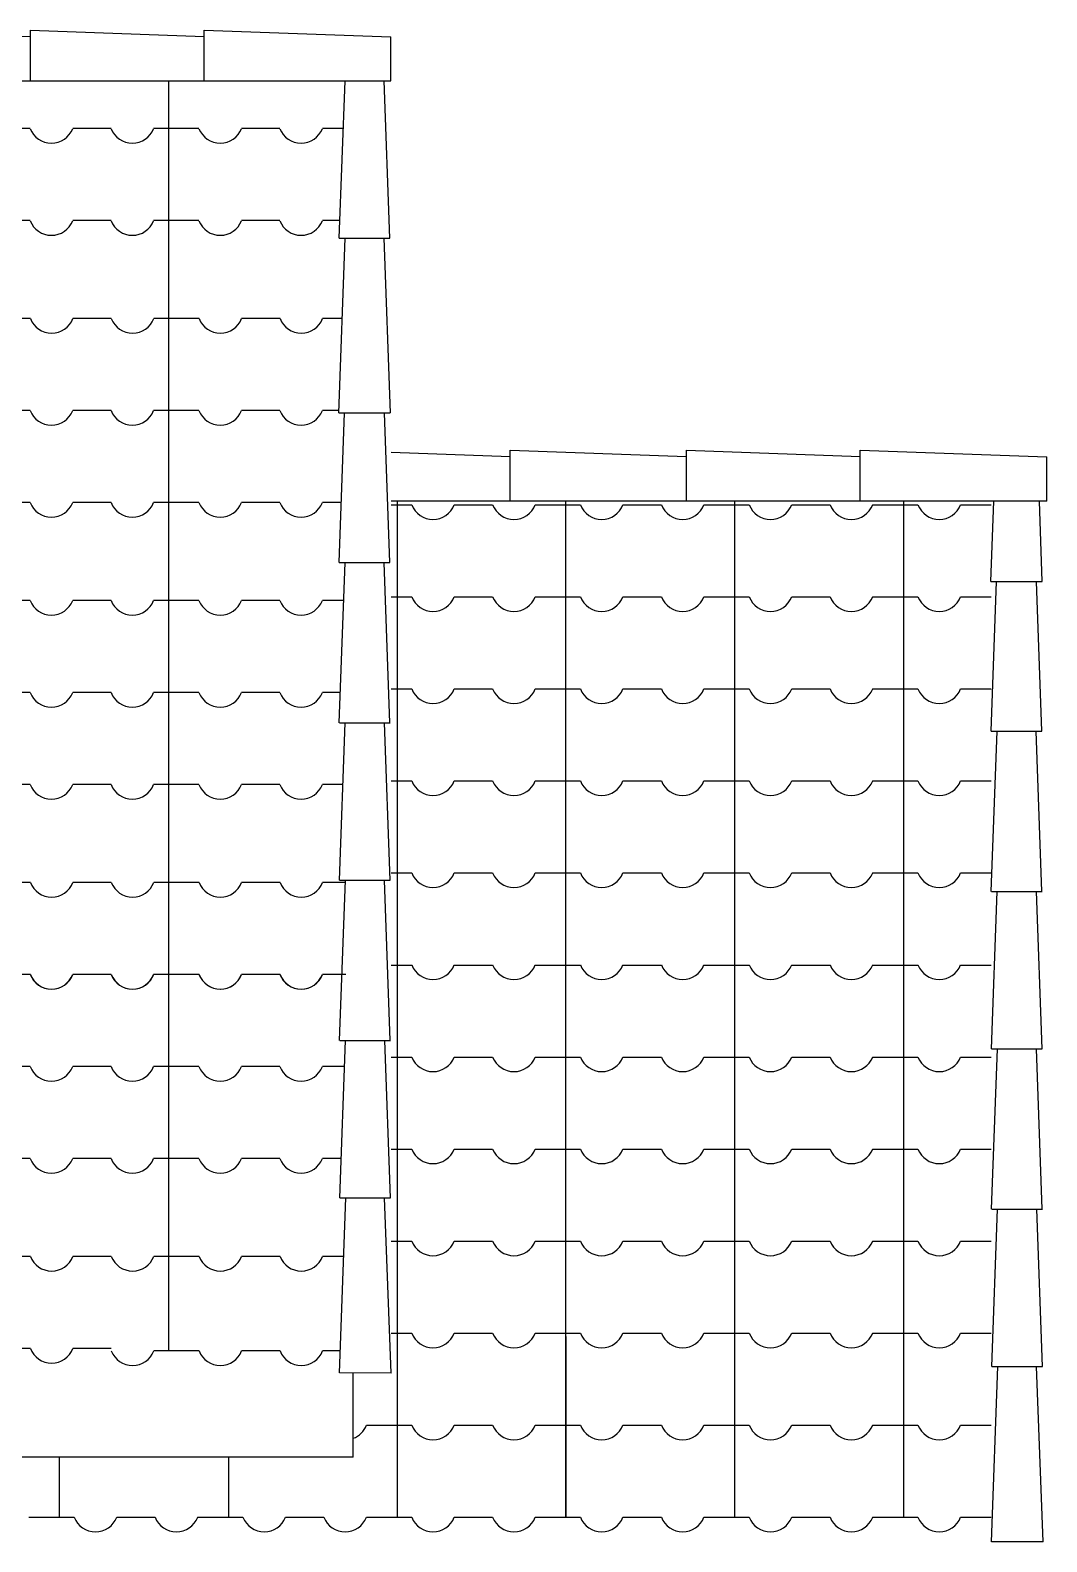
# Model space of a CAD drawing. Extents: x 374.2 to 444.1, y -26.3 to 30.2.
# Drawn here: x 413.057 to 414.382, y -21.102 to -19.131 of the extents above; entities that cross this region are included whole.
import ezdxf

# ---------------------------------------------------------------- set-up
doc = ezdxf.new("R2010")
doc.units = 0
doc.header["$LTSCALE"] = 20
doc.header["$MEASUREMENT"] = 0
for name, color, linetype in [('CORTE', 244, 'CONTINUOUS'), ('JANELA', 5, 'CONTINUOUS'), ('TELHADO', 30, 'CONTINUOUS'), ('VISTAL', 30, 'CONTINUOUS'), ('VISTAP', 244, 'CONTINUOUS')]:
    doc.layers.add(name, color=color, linetype=linetype)

msp = doc.modelspace()

# ---------------------------------------------------------------- linework, layer by layer
at = {"layer": 'CORTE', "color": 1, "linetype": 'Continuous'}
for p, q in [((413.2368, -19.1971), (413.2368, -19.6269)), ((413.0566, -19.2593), (413.0168, -19.2593)), ((413.1622, -19.2593), (413.112, -19.2593)), ((413.2368, -19.2593), (413.2175, -19.2593)), ((413.2766, -19.2593), (413.2368, -19.2593)), ((413.2766, -19.2593), (413.2368, -19.2593)), ((413.3822, -19.2593), (413.332, -19.2593)), ((413.4568, -19.2593), (413.4375, -19.2593)), ((413.4647, -19.2593), (413.4568, -19.2593)), ((413.0566, -19.3793), (413.0168, -19.3793)), ((413.1622, -19.3793), (413.112, -19.3793)), ((413.2368, -19.3793), (413.2175, -19.3793)), ((413.2766, -19.3793), (413.2368, -19.3793)), ((413.2766, -19.3793), (413.2368, -19.3793)), ((413.3822, -19.3793), (413.332, -19.3793)), ((413.4568, -19.3793), (413.4375, -19.3793)), ((413.4604, -19.3793), (413.4568, -19.3793)), ((413.0568, -19.5069), (413.017, -19.5069)), ((413.1623, -19.5069), (413.1122, -19.5069)), ((413.237, -19.5069), (413.2177, -19.5069)), ((413.2768, -19.5069), (413.237, -19.5069)), ((413.2768, -19.5069), (413.237, -19.5069)), ((413.3823, -19.5069), (413.3322, -19.5069)), ((413.457, -19.5069), (413.4377, -19.5069)), ((413.4633, -19.5069), (413.457, -19.5069)), ((413.0566, -19.6269), (413.0168, -19.6269)), ((413.0566, -19.6269), (413.0168, -19.6269)), ((413.0566, -19.6269), (413.0168, -19.6269)), ((413.0566, -19.6269), (413.0168, -19.6269)), ((413.0566, -19.6269), (413.0168, -19.6269)), ((413.1622, -19.6269), (413.112, -19.6269)), ((413.1622, -19.6269), (413.112, -19.6269)), ((413.1622, -19.6269), (413.112, -19.6269)), ((413.2368, -19.6269), (413.2175, -19.6269)), ((413.2368, -19.6269), (413.2175, -19.6269)), ((413.2368, -19.6269), (413.2368, -20.3622)), ((413.2766, -19.6269), (413.2368, -19.6269)), ((413.2766, -19.6269), (413.2368, -19.6269)), ((413.3822, -19.6269), (413.332, -19.6269)), ((413.3822, -19.6269), (413.332, -19.6269)), ((413.4568, -19.6269), (413.4375, -19.6269)), ((413.4568, -19.6269), (413.4375, -19.6269)), ((413.459, -19.6269), (413.4568, -19.6269)), ((413.459, -19.6269), (413.4568, -19.6269)), ((413.459, -19.6269), (413.4568, -19.6269)), ((413.459, -19.6269), (413.4568, -19.6269)), ((413.459, -19.6269), (413.4568, -19.6269)), ((413.0566, -19.7469), (413.0168, -19.7469)), ((413.2368, -19.7469), (413.2175, -19.7469)), ((413.2766, -19.7469), (413.2368, -19.7469)), ((413.3822, -19.7469), (413.332, -19.7469)), ((413.4568, -19.7469), (413.4375, -19.7469)), ((413.4623, -19.7469), (413.4568, -19.7469)), ((413.0566, -19.8745), (413.0168, -19.8745)), ((413.0566, -19.8745), (413.0168, -19.8745)), ((413.1622, -19.8745), (413.112, -19.8745)), ((413.1622, -19.8745), (413.112, -19.8745)), ((413.2368, -19.8745), (413.2175, -19.8745)), ((413.2368, -19.8745), (413.2175, -19.8745)), ((413.2766, -19.8745), (413.2368, -19.8745)), ((413.2766, -19.8745), (413.2368, -19.8745)), ((413.3822, -19.8745), (413.332, -19.8745)), ((413.3822, -19.8745), (413.332, -19.8745)), ((413.4568, -19.8745), (413.4375, -19.8745)), ((413.4568, -19.8745), (413.4375, -19.8745)), ((413.4568, -19.8745), (413.4375, -19.8745)), ((413.4568, -19.8745), (413.4375, -19.8745)), ((413.4653, -19.8745), (413.4568, -19.8745)), ((413.4653, -19.8745), (413.4568, -19.8745)), ((413.4653, -19.8745), (413.4568, -19.8745)), ((413.0566, -19.9945), (413.0168, -19.9945)), ((413.1622, -19.9945), (413.112, -19.9945)), ((413.2368, -19.9945), (413.2175, -19.9945)), ((413.2766, -19.9945), (413.2368, -19.9945)), ((413.3822, -19.9945), (413.332, -19.9945)), ((413.4568, -19.9945), (413.4375, -19.9945)), ((413.4568, -19.9945), (413.4375, -19.9945)), ((413.461, -19.9945), (413.4568, -19.9945)), ((413.0566, -20.1145), (413.0168, -20.1145)), ((413.1622, -20.1145), (413.112, -20.1145)), ((413.2368, -20.1145), (413.2175, -20.1145)), ((413.2766, -20.1145), (413.2368, -20.1145)), ((413.3822, -20.1145), (413.332, -20.1145)), ((413.4568, -20.1145), (413.4375, -20.1145)), ((413.4568, -20.1145), (413.4375, -20.1145)), ((413.4645, -20.1145), (413.4568, -20.1145)), ((413.0568, -20.2422), (413.017, -20.2422)), ((413.1623, -20.2422), (413.1122, -20.2422)), ((413.237, -20.2422), (413.2177, -20.2422)), ((413.2768, -20.2422), (413.237, -20.2422)), ((413.3823, -20.2422), (413.3322, -20.2422)), ((413.457, -20.2422), (413.4377, -20.2422)), ((413.457, -20.2422), (413.4377, -20.2422)), ((413.4674, -20.2422), (413.457, -20.2422)), ((413.0566, -20.3622), (413.0168, -20.3622)), ((413.0568, -20.3622), (413.017, -20.3622)), ((413.1622, -20.3622), (413.112, -20.3622)), ((413.1623, -20.3622), (413.1122, -20.3622)), ((413.2368, -20.3622), (413.2175, -20.3622)), ((413.237, -20.3622), (413.2177, -20.3622)), ((413.2766, -20.3622), (413.2368, -20.3622)), ((413.2368, -20.3622), (413.2368, -20.8498)), ((413.2768, -20.3622), (413.237, -20.3622)), ((413.3822, -20.3622), (413.332, -20.3622)), ((413.3823, -20.3622), (413.3322, -20.3622)), ((413.4568, -20.3622), (413.4375, -20.3622)), ((413.4568, -20.3622), (413.4375, -20.3622)), ((413.457, -20.3622), (413.4377, -20.3622)), ((413.457, -20.3622), (413.4377, -20.3622)), ((413.4679, -20.3622), (413.4568, -20.3622)), ((413.4631, -20.3622), (413.457, -20.3622)), ((413.2368, -20.45), (413.2368, -20.8529)), ((413.0566, -20.4822), (413.0168, -20.4822)), ((413.1622, -20.4822), (413.112, -20.4822)), ((413.2368, -20.4822), (413.2175, -20.4822)), ((413.2766, -20.4822), (413.2368, -20.4822)), ((413.3822, -20.4822), (413.332, -20.4822)), ((413.4568, -20.4822), (413.4375, -20.4822)), ((413.4568, -20.4822), (413.4375, -20.4822)), ((413.4666, -20.4822), (413.4568, -20.4822)), ((413.0566, -20.6022), (413.0168, -20.6022)), ((413.1622, -20.6022), (413.112, -20.6022)), ((413.2368, -20.6022), (413.2175, -20.6022)), ((413.2766, -20.6022), (413.2368, -20.6022)), ((413.3822, -20.6022), (413.332, -20.6022)), ((413.4568, -20.6022), (413.4375, -20.6022)), ((413.4568, -20.6022), (413.4375, -20.6022)), ((413.4623, -20.6022), (413.4568, -20.6022)), ((413.0568, -20.7298), (413.017, -20.7298)), ((413.1623, -20.7298), (413.1122, -20.7298)), ((413.237, -20.7298), (413.2177, -20.7298)), ((413.2768, -20.7298), (413.237, -20.7298)), ((413.3823, -20.7298), (413.3322, -20.7298)), ((413.457, -20.7298), (413.4377, -20.7298)), ((413.457, -20.7298), (413.4377, -20.7298)), ((413.4652, -20.7298), (413.457, -20.7298)), ((413.0568, -20.8498), (413.017, -20.8498)), ((413.1623, -20.8498), (413.1122, -20.8498)), ((413.237, -20.8529), (413.2177, -20.8529)), ((413.2768, -20.8529), (413.237, -20.8529)), ((413.3823, -20.8529), (413.3322, -20.8529)), ((413.457, -20.8529), (413.4377, -20.8529)), ((413.457, -20.8529), (413.4377, -20.8529)), ((413.4608, -20.8529), (413.457, -20.8529))]:
    msp.add_line(p, q, dxfattribs=at)
at = {"layer": 'CORTE', "color": 244, "linetype": 'Continuous'}
for p, q in [((413.527, -19.7498), (413.5347, -19.7498)), ((413.5347, -19.7498), (413.554, -19.7498)), ((413.6094, -19.7498), (413.6595, -19.7498)), ((413.7149, -19.7498), (413.7549, -19.7498)), ((413.7547, -19.7498), (413.774, -19.7498)), ((413.8294, -19.7498), (413.8795, -19.7498)), ((413.9349, -19.7498), (413.9747, -19.7498)), ((413.9747, -19.7498), (413.994, -19.7498)), ((414.0494, -19.7498), (414.0995, -19.7498)), ((414.1549, -19.7498), (414.1947, -19.7498)), ((414.1947, -19.7498), (414.214, -19.7498)), ((413.527, -19.8698), (413.5347, -19.8698)), ((413.5347, -19.8698), (413.554, -19.8698)), ((413.6094, -19.8698), (413.6595, -19.8698)), ((413.7149, -19.8698), (413.7549, -19.8698)), ((413.7547, -19.8698), (413.774, -19.8698)), ((413.8294, -19.8698), (413.8795, -19.8698)), ((413.9349, -19.8698), (413.9747, -19.8698)), ((413.9747, -19.8698), (413.994, -19.8698)), ((414.0494, -19.8698), (414.0995, -19.8698)), ((414.1549, -19.8698), (414.1947, -19.8698)), ((414.1947, -19.8698), (414.214, -19.8698)), ((413.527, -19.9898), (413.5347, -19.9898)), ((413.5347, -19.9898), (413.554, -19.9898)), ((413.6094, -19.9898), (413.6595, -19.9898)), ((413.7149, -19.9898), (413.7549, -19.9898)), ((413.7547, -19.9898), (413.774, -19.9898)), ((413.8294, -19.9898), (413.8795, -19.9898)), ((413.9349, -19.9898), (413.9747, -19.9898)), ((413.9747, -19.9898), (413.994, -19.9898)), ((414.0494, -19.9898), (414.0995, -19.9898)), ((414.1549, -19.9898), (414.1947, -19.9898)), ((414.1947, -19.9898), (414.214, -19.9898)), ((413.527, -20.1098), (413.5347, -20.1098)), ((413.5347, -20.1098), (413.554, -20.1098)), ((413.6094, -20.1098), (413.6595, -20.1098)), ((413.7149, -20.1098), (413.7549, -20.1098)), ((413.7547, -20.1098), (413.774, -20.1098)), ((413.8294, -20.1098), (413.8795, -20.1098)), ((413.9349, -20.1098), (413.9747, -20.1098)), ((413.9747, -20.1098), (413.994, -20.1098)), ((414.0494, -20.1098), (414.0995, -20.1098)), ((414.1549, -20.1098), (414.1947, -20.1098)), ((414.1947, -20.1098), (414.214, -20.1098)), ((413.527, -20.2298), (413.5347, -20.2298)), ((413.5347, -20.2298), (413.554, -20.2298)), ((413.6094, -20.2298), (413.6595, -20.2298)), ((413.7149, -20.2298), (413.7549, -20.2298)), ((413.7547, -20.2298), (413.774, -20.2298)), ((413.8294, -20.2298), (413.8795, -20.2298)), ((413.9349, -20.2298), (413.9747, -20.2298)), ((413.9747, -20.2298), (413.994, -20.2298)), ((414.0494, -20.2298), (414.0995, -20.2298)), ((414.1549, -20.2298), (414.1947, -20.2298)), ((414.1947, -20.2298), (414.214, -20.2298)), ((413.527, -20.3498), (413.5347, -20.3498)), ((413.5347, -20.3498), (413.554, -20.3498)), ((413.6094, -20.3498), (413.6595, -20.3498)), ((413.7149, -20.3498), (413.7549, -20.3498)), ((413.7547, -20.3498), (413.774, -20.3498)), ((413.8294, -20.3498), (413.8795, -20.3498)), ((413.9349, -20.3498), (413.9747, -20.3498)), ((413.9747, -20.3498), (413.994, -20.3498)), ((414.0494, -20.3498), (414.0995, -20.3498)), ((414.1549, -20.3498), (414.1947, -20.3498)), ((414.1947, -20.3498), (414.214, -20.3498)), ((413.527, -20.4698), (413.5347, -20.4698)), ((413.5347, -20.4698), (413.554, -20.4698)), ((413.6094, -20.4698), (413.6595, -20.4698)), ((413.7149, -20.4698), (413.7549, -20.4698)), ((413.7547, -20.4698), (413.774, -20.4698)), ((413.8294, -20.4698), (413.8795, -20.4698)), ((413.9349, -20.4698), (413.9747, -20.4698)), ((413.9747, -20.4698), (413.994, -20.4698)), ((414.0494, -20.4698), (414.0995, -20.4698)), ((414.1549, -20.4698), (414.1947, -20.4698)), ((414.1947, -20.4698), (414.214, -20.4698)), ((413.527, -20.5898), (413.5347, -20.5898)), ((413.5347, -20.5898), (413.554, -20.5898)), ((413.6094, -20.5898), (413.6595, -20.5898)), ((413.7149, -20.5898), (413.7549, -20.5898)), ((413.7547, -20.5898), (413.774, -20.5898)), ((413.8294, -20.5898), (413.8795, -20.5898)), ((413.9349, -20.5898), (413.9747, -20.5898)), ((413.9747, -20.5898), (413.994, -20.5898)), ((414.0494, -20.5898), (414.0995, -20.5898)), ((414.1549, -20.5898), (414.1947, -20.5898)), ((414.1947, -20.5898), (414.214, -20.5898)), ((413.527, -20.7098), (413.5347, -20.7098)), ((413.5347, -20.7098), (413.554, -20.7098)), ((413.6094, -20.7098), (413.6595, -20.7098)), ((413.7149, -20.7098), (413.7549, -20.7098)), ((413.7547, -20.7098), (413.774, -20.7098)), ((413.8294, -20.7098), (413.8795, -20.7098)), ((413.9349, -20.7098), (413.9747, -20.7098)), ((413.9747, -20.7098), (413.994, -20.7098)), ((414.0494, -20.7098), (414.0995, -20.7098)), ((414.1549, -20.7098), (414.1947, -20.7098)), ((414.1947, -20.7098), (414.214, -20.7098)), ((413.527, -20.8298), (413.5347, -20.8298)), ((413.5347, -20.8298), (413.554, -20.8298)), ((413.6094, -20.8298), (413.6595, -20.8298)), ((413.7149, -20.8298), (413.7549, -20.8298)), ((413.7547, -20.8298), (413.774, -20.8298)), ((413.8294, -20.8298), (413.8795, -20.8298)), ((413.9349, -20.8298), (413.9747, -20.8298)), ((413.9747, -20.8298), (413.994, -20.8298)), ((414.0494, -20.8298), (414.0995, -20.8298)), ((414.1549, -20.8298), (414.1947, -20.8298)), ((414.1947, -20.8298), (414.214, -20.8298)), ((413.7549, -20.834), (413.7549, -21.0698)), ((413.7549, -20.834), (413.7549, -20.9422)), ((413.4949, -20.9498), (413.5347, -20.9498)), ((413.5347, -20.9498), (413.554, -20.9498)), ((413.6094, -20.9498), (413.6595, -20.9498)), ((413.7149, -20.9498), (413.7549, -20.9498)), ((413.7547, -20.9498), (413.774, -20.9498)), ((413.8294, -20.9498), (413.8795, -20.9498)), ((413.9349, -20.9498), (413.9747, -20.9498)), ((413.9747, -20.9498), (413.994, -20.9498)), ((414.0494, -20.9498), (414.0995, -20.9498)), ((414.1549, -20.9498), (414.1947, -20.9498)), ((414.1947, -20.9498), (414.214, -20.9498)), ((413.0549, -21.0698), (413.0949, -21.0698)), ((413.0947, -21.0698), (413.114, -21.0698)), ((413.1694, -21.0698), (413.2195, -21.0698)), ((413.2749, -21.0698), (413.3147, -21.0698)), ((413.3147, -21.0698), (413.334, -21.0698)), ((413.3894, -21.0698), (413.4395, -21.0698)), ((413.4949, -21.0698), (413.5347, -21.0698)), ((413.5347, -21.0698), (413.554, -21.0698)), ((413.6094, -21.0698), (413.6595, -21.0698)), ((413.7149, -21.0698), (413.7549, -21.0698)), ((413.7547, -21.0698), (413.774, -21.0698)), ((413.8294, -21.0698), (413.8795, -21.0698)), ((413.9349, -21.0698), (413.9747, -21.0698)), ((413.9747, -21.0698), (413.994, -21.0698)), ((414.0494, -21.0698), (414.0995, -21.0698)), ((414.1549, -21.0698), (414.1947, -21.0698)), ((414.1947, -21.0698), (414.214, -21.0698))]:
    msp.add_line(p, q, dxfattribs=at)
at = {"layer": 'CORTE', "color": 1, "linetype": 'Continuous'}
for centre in [(413.0843, -19.2487), (413.1898, -19.2487), (413.3043, -19.2487), (413.4098, -19.2487), (413.0843, -19.3687), (413.1898, -19.3687), (413.3043, -19.3687), (413.4098, -19.3687), (413.0845, -19.4963), (413.19, -19.4963), (413.3045, -19.4963), (413.41, -19.4963), (413.0843, -19.6163), (413.0843, -19.6163), (413.0843, -19.6163), (413.1898, -19.6163), (413.1898, -19.6163), (413.1898, -19.6163), (413.3043, -19.6163), (413.3043, -19.6163), (413.4098, -19.6163), (413.4098, -19.6163), (413.0843, -19.7363), (413.1898, -19.7363), (413.3043, -19.7363), (413.4098, -19.7363), (413.0843, -19.8639), (413.0843, -19.8639), (413.1898, -19.8639), (413.1898, -19.8639), (413.3043, -19.8639), (413.3043, -19.8639), (413.4098, -19.8639), (413.4098, -19.8639), (413.0843, -19.9839), (413.1898, -19.9839), (413.3043, -19.9839), (413.4098, -19.9839), (413.0843, -20.1039), (413.1898, -20.1039), (413.3043, -20.1039), (413.4098, -20.1039), (413.0845, -20.2315), (413.19, -20.2315), (413.3045, -20.2315), (413.41, -20.2315), (413.0843, -20.3515), (413.0845, -20.3515), (413.1898, -20.3515), (413.19, -20.3515), (413.3043, -20.3515), (413.3045, -20.3515), (413.4098, -20.3515), (413.41, -20.3515), (413.0843, -20.4715), (413.1898, -20.4715), (413.3043, -20.4715), (413.4098, -20.4715), (413.0843, -20.5915), (413.1898, -20.5915), (413.3043, -20.5915), (413.4098, -20.5915), (413.0845, -20.7191), (413.19, -20.7191), (413.3045, -20.7191), (413.41, -20.7191), (413.0845, -20.8391), (413.19, -20.8422), (413.3045, -20.8422), (413.41, -20.8422)]:
    msp.add_arc(centre, 0.0297, 201.0517, 338.9483, dxfattribs=at)
at = {"layer": 'CORTE', "color": 244, "linetype": 'Continuous'}
for centre, start in [((413.5817, -19.7391), 201.0517), ((413.6872, -19.7391), 201.0517), ((413.8017, -19.7391), 201.0517), ((413.9072, -19.7391), 201.0517), ((414.0217, -19.7391), 201.0517), ((414.1272, -19.7391), 201.0517), ((414.2417, -19.7391), 201.0517), ((413.5817, -19.8591), 201.0517), ((413.6872, -19.8591), 201.0517), ((413.8017, -19.8591), 201.0517), ((413.9072, -19.8591), 201.0517), ((414.0217, -19.8591), 201.0517), ((414.1272, -19.8591), 201.0517), ((414.2417, -19.8591), 201.0517), ((413.5817, -19.9791), 201.0517), ((413.6872, -19.9791), 201.0517), ((413.8017, -19.9791), 201.0517), ((413.9072, -19.9791), 201.0517), ((414.0217, -19.9791), 201.0517), ((414.1272, -19.9791), 201.0517), ((414.2417, -19.9791), 201.0517), ((413.5817, -20.0991), 201.0517), ((413.6872, -20.0991), 201.0517), ((413.8017, -20.0991), 201.0517), ((413.9072, -20.0991), 201.0517), ((414.0217, -20.0991), 201.0517), ((414.1272, -20.0991), 201.0517), ((414.2417, -20.0991), 201.0517), ((413.5817, -20.2191), 201.0517), ((413.6872, -20.2191), 201.0517), ((413.8017, -20.2191), 201.0517), ((413.9072, -20.2191), 201.0517), ((414.0217, -20.2191), 201.0517), ((414.1272, -20.2191), 201.0517), ((414.2417, -20.2191), 201.0517), ((413.5817, -20.3391), 201.0517), ((413.6872, -20.3391), 201.0517), ((413.8017, -20.3391), 201.0517), ((413.9072, -20.3391), 201.0517), ((414.0217, -20.3391), 201.0517), ((414.1272, -20.3391), 201.0517), ((414.2417, -20.3391), 201.0517), ((413.5817, -20.4591), 201.0517), ((413.6872, -20.4591), 201.0517), ((413.8017, -20.4591), 201.0517), ((413.9072, -20.4591), 201.0517), ((414.0217, -20.4591), 201.0517), ((414.1272, -20.4591), 201.0517), ((414.2417, -20.4591), 201.0517), ((413.5817, -20.5791), 201.0517), ((413.6872, -20.5791), 201.0517), ((413.8017, -20.5791), 201.0517), ((413.9072, -20.5791), 201.0517), ((414.0217, -20.5791), 201.0517), ((414.1272, -20.5791), 201.0517), ((414.2417, -20.5791), 201.0517), ((413.5817, -20.6991), 201.0517), ((413.6872, -20.6991), 201.0517), ((413.8017, -20.6991), 201.0517), ((413.9072, -20.6991), 201.0517), ((414.0217, -20.6991), 201.0517), ((414.1272, -20.6991), 201.0517), ((414.2417, -20.6991), 201.0517), ((413.5817, -20.8191), 201.0517), ((413.6872, -20.8191), 201.0517), ((413.8017, -20.8191), 201.0517), ((413.9072, -20.8191), 201.0517), ((414.0217, -20.8191), 201.0517), ((414.1272, -20.8191), 201.0517), ((414.2417, -20.8191), 201.0517), ((413.4672, -20.9391), 290.4692), ((413.5817, -20.9391), 201.0517), ((413.6872, -20.9391), 201.0517), ((413.8017, -20.9391), 201.0517), ((413.9072, -20.9391), 201.0517), ((414.0217, -20.9391), 201.0517), ((414.1272, -20.9391), 201.0517), ((414.2417, -20.9391), 201.0517), ((413.1417, -21.0591), 201.0517), ((413.2472, -21.0591), 201.0517), ((413.3617, -21.0591), 201.0517), ((413.4672, -21.0591), 201.0517), ((413.5817, -21.0591), 201.0517), ((413.6872, -21.0591), 201.0517), ((413.8017, -21.0591), 201.0517), ((413.9072, -21.0591), 201.0517), ((414.0217, -21.0591), 201.0517), ((414.1272, -21.0591), 201.0517), ((414.2417, -21.0591), 201.0517)]:
    msp.add_arc(centre, 0.0297, start, 338.9483, dxfattribs=at)
at = {"layer": 'JANELA', "color": 1}
for p, q in [((413.4589, -19.6297), (413.5259, -19.6297)), ((413.1622, -19.7469), (413.112, -19.7469)), ((413.527, -20.8818), (413.4597, -20.8817)), ((413.4776, -20.9914), (413.4776, -20.8826))]:
    msp.add_line(p, q, dxfattribs=at)
at = {"layer": 'TELHADO', "color": 244, "linetype": 'Continuous'}
for p, q in [((413.527, -19.6813), (413.6824, -19.6869)), ((413.6824, -19.6786), (413.9124, -19.6869)), ((413.6824, -19.7445), (413.6824, -19.6786)), ((413.9124, -19.6786), (414.1388, -19.6868)), ((413.9124, -19.7445), (413.9124, -19.6786)), ((414.1388, -19.6786), (414.3819, -19.6874)), ((414.1388, -19.7445), (414.1388, -19.6786)), ((414.3819, -19.7449), (414.3819, -19.6874)), ((414.3819, -19.7449), (413.527, -19.7449)), ((413.5349, -19.7449), (413.5349, -21.0698)), ((413.7549, -21.0698), (413.7549, -19.7449)), ((413.9749, -19.7449), (413.9749, -21.0698)), ((414.1949, -19.7449), (414.1949, -21.0698)), ((414.3089, -19.8497), (414.3127, -19.7449)), ((414.3761, -19.8497), (414.3723, -19.7449)), ((414.2694, -19.7498), (414.3092, -19.7498)), ((414.3089, -19.8497), (414.3759, -19.8497)), ((414.3094, -20.0448), (414.3165, -19.8497)), ((414.3754, -20.0448), (414.3684, -19.8497)), ((414.2694, -19.8698), (414.3092, -19.8698)), ((414.2694, -19.9898), (414.3092, -19.9898)), ((414.3094, -20.0448), (414.3754, -20.0448)), ((414.3095, -20.2541), (414.3171, -20.0448)), ((414.3754, -20.2541), (414.3679, -20.0448)), ((414.2694, -20.1098), (414.3092, -20.1098)), ((414.2694, -20.2298), (414.3092, -20.2298)), ((414.31, -20.4591), (414.3174, -20.2541)), ((414.31, -20.2541), (414.3758, -20.2541)), ((414.3758, -20.4591), (414.3685, -20.2541)), ((414.2694, -20.3498), (414.3092, -20.3498)), ((414.2694, -20.4698), (414.3092, -20.4698)), ((414.31, -20.6683), (414.3175, -20.4591)), ((414.31, -20.4591), (414.3758, -20.4591)), ((414.3758, -20.6683), (414.3683, -20.4591)), ((414.2694, -20.5898), (414.3092, -20.5898)), ((414.3104, -20.8733), (414.3178, -20.6683)), ((414.3104, -20.6683), (414.3763, -20.6683)), ((414.3763, -20.8733), (414.3689, -20.6683)), ((414.2694, -20.7098), (414.3092, -20.7098)), ((414.2694, -20.8298), (414.3092, -20.8298)), ((414.3097, -21.1017), (414.3179, -20.8733)), ((414.3104, -20.8733), (414.3763, -20.8733)), ((414.377, -21.1018), (414.3687, -20.8733)), ((414.2694, -20.9498), (414.3092, -20.9498)), ((413.0949, -21.0698), (413.0949, -20.9914)), ((413.3149, -20.9914), (413.3149, -21.0698)), ((414.2694, -21.0698), (414.3092, -21.0698)), ((414.377, -21.1018), (414.3097, -21.1017))]:
    msp.add_line(p, q, dxfattribs=at)
at = {"layer": 'VISTAL', "color": 1, "linetype": 'Continuous'}
msp.add_line((413.4776, -20.9914), (406.2767, -20.9914), dxfattribs=at)
at = {"layer": 'VISTAP', "color": 1, "linetype": 'Continuous'}
for p, q in [((412.8271, -19.131), (413.0571, -19.1393)), ((413.0571, -19.1969), (413.0571, -19.131)), ((413.0571, -19.131), (413.2835, -19.1392)), ((413.2835, -19.1969), (413.2835, -19.131)), ((413.2835, -19.131), (413.5266, -19.1398)), ((413.5266, -19.1971), (413.5266, -19.1398)), ((410.4801, -19.1971), (413.5266, -19.1971)), ((413.4596, -19.4021), (413.467, -19.1971)), ((413.5254, -19.4021), (413.5181, -19.1971)), ((413.4589, -19.6297), (413.4671, -19.4021)), ((413.4596, -19.4021), (413.5254, -19.4021)), ((413.5261, -19.6297), (413.5179, -19.4021)), ((413.4594, -19.8248), (413.4665, -19.6297)), ((413.4666, -19.6297), (413.4666, -19.6295)), ((413.5254, -19.8248), (413.5184, -19.6297)), ((413.4594, -19.8248), (413.5254, -19.8248)), ((413.4595, -20.0341), (413.4671, -19.8248)), ((413.5254, -20.0341), (413.5179, -19.8248)), ((413.46, -20.0341), (413.5258, -20.0341)), ((413.46, -20.2391), (413.4674, -20.0341)), ((413.5258, -20.2391), (413.5185, -20.0341)), ((413.46, -20.2391), (413.5258, -20.2391)), ((413.46, -20.4483), (413.4675, -20.2391)), ((413.5258, -20.4483), (413.5183, -20.2391)), ((413.4604, -20.4483), (413.5263, -20.4483)), ((413.4604, -20.6533), (413.4678, -20.4483)), ((413.5263, -20.6533), (413.5189, -20.4483)), ((413.4597, -20.8817), (413.4679, -20.6533)), ((413.4604, -20.6533), (413.5263, -20.6533)), ((413.527, -20.8818), (413.5187, -20.6533))]:
    msp.add_line(p, q, dxfattribs=at)

doc.saveas('drawing.dxf')
